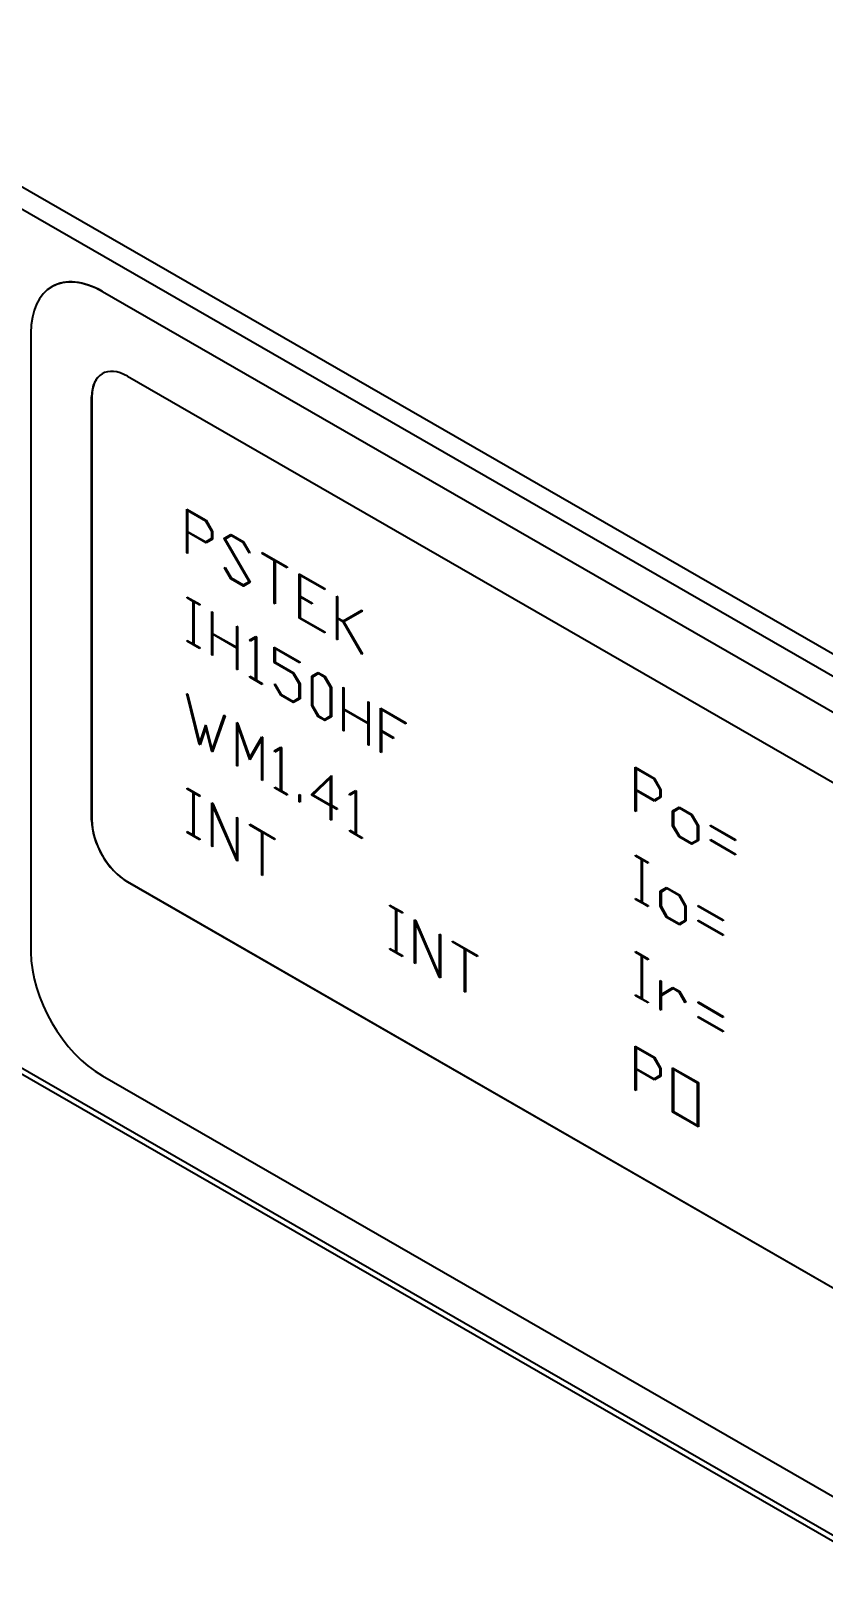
# Model space of a CAD drawing. Header units: inches. Extents: x 6934 to 18973, y 4254 to 7629.
# Drawn here: x 10740.35 to 10765.48, y 6820.39 to 6869.42 of the extents above; entities that cross this region are included whole.
import ezdxf

# ---------------------------------------------------------------- set-up
doc = ezdxf.new("R2010")
doc.units = ezdxf.units.IN
doc.header["$MEASUREMENT"] = 0
doc.layers.add('POWER SUPPLY CASE OUTLINE$0$가시적인 것(ISO)', color=3, linetype='Continuous', lineweight=40, true_color=0x00ff00)
doc.layers.add('POWER SUPPLY CASE OUTLINE$0$가시적인 좁은 것(ISO)', color=3, linetype='Continuous', lineweight=35, true_color=0x00ff00)

msp = doc.modelspace()

# ---------------------------------------------------------------- linework, layer by layer
at = {"layer": 'POWER SUPPLY CASE OUTLINE$0$가시적인 것(ISO)'}
for p, q in [((10691.474, 6892.456), (10908.697, 6767.365)), ((10907.342, 6767.427), (10692.269, 6891.28)), ((10781.124, 6812.706), (10691.474, 6864.332)), ((10692.269, 6864.072), (10780.877, 6813.046)), ((10741.018, 6861.317), (10741.012, 6861.314)), ((10791.312, 6833.111), (10742.609, 6861.157)), ((10742.615, 6861.16), (10791.317, 6833.114)), ((10740.346, 6859.844), (10740.346, 6840.223)), ((10743.401, 6858.477), (10776.776, 6839.258)), ((10742.27, 6844.413), (10742.27, 6857.821)), ((10742.275, 6857.824), (10742.275, 6844.416)), ((10745.284, 6854.265), (10745.896, 6853.912)), ((10745.284, 6852.876), (10745.284, 6854.265)), ((10745.29, 6852.879), (10745.29, 6854.261)), ((10745.317, 6854.222), (10745.311, 6854.219)), ((10745.886, 6853.888), (10745.311, 6854.219)), ((10745.311, 6854.219), (10745.311, 6853.562)), ((10745.892, 6853.891), (10745.317, 6854.222)), ((10745.892, 6853.891), (10745.886, 6853.888)), ((10746.076, 6853.559), (10745.886, 6853.888)), ((10746.082, 6853.562), (10745.892, 6853.891)), ((10745.896, 6853.912), (10746.102, 6853.555)), ((10745.311, 6853.562), (10745.886, 6853.231)), ((10745.317, 6853.535), (10745.311, 6853.532)), ((10745.311, 6853.532), (10745.311, 6852.861)), ((10745.896, 6853.195), (10745.311, 6853.532)), ((10745.902, 6853.199), (10745.317, 6853.535)), ((10745.886, 6853.231), (10746.076, 6853.341)), ((10745.892, 6853.234), (10745.886, 6853.231)), ((10745.892, 6853.234), (10746.082, 6853.345)), ((10746.102, 6853.315), (10745.896, 6853.195)), ((10746.082, 6853.562), (10746.076, 6853.559)), ((10746.076, 6853.341), (10746.076, 6853.559)), ((10746.082, 6853.345), (10746.076, 6853.341)), ((10746.082, 6853.345), (10746.082, 6853.562)), ((10746.102, 6853.555), (10746.102, 6853.315)), ((10746.467, 6853.339), (10746.678, 6853.462)), ((10746.473, 6853.343), (10746.467, 6853.339)), ((10747.259, 6851.968), (10746.467, 6853.339)), ((10746.473, 6853.343), (10746.678, 6853.462)), ((10747.265, 6851.971), (10746.473, 6853.343)), ((10746.688, 6853.426), (10746.504, 6853.318)), ((10746.504, 6853.318), (10747.295, 6851.947)), ((10746.678, 6853.462), (10747.084, 6853.228)), ((10746.694, 6853.429), (10746.688, 6853.426)), ((10747.074, 6853.204), (10746.688, 6853.426)), ((10747.08, 6853.207), (10746.694, 6853.429)), ((10747.08, 6853.207), (10747.074, 6853.204)), ((10747.267, 6852.867), (10747.074, 6853.204)), ((10747.273, 6852.871), (10747.08, 6853.207)), ((10747.084, 6853.228), (10747.286, 6852.879)), ((10745.29, 6852.879), (10745.284, 6852.876)), ((10745.311, 6852.861), (10745.284, 6852.876)), ((10745.311, 6852.867), (10745.29, 6852.879)), ((10747.286, 6852.879), (10747.267, 6852.867)), ((10747.673, 6852.889), (10748.465, 6852.433)), ((10747.673, 6852.859), (10747.673, 6852.889)), ((10747.679, 6852.862), (10747.673, 6852.859)), ((10748.056, 6852.638), (10747.673, 6852.859)), ((10747.679, 6852.862), (10747.679, 6852.886)), ((10748.062, 6852.642), (10747.679, 6852.862)), ((10748.062, 6852.642), (10748.056, 6852.638)), ((10748.056, 6851.28), (10748.056, 6852.638)), ((10748.062, 6851.283), (10748.062, 6852.642)), ((10748.088, 6852.627), (10748.082, 6852.623)), ((10748.465, 6852.403), (10748.082, 6852.623)), ((10748.082, 6852.623), (10748.082, 6851.265)), ((10748.465, 6852.409), (10748.088, 6852.627)), ((10746.475, 6852.409), (10746.495, 6852.419)), ((10746.678, 6852.059), (10746.475, 6852.409)), ((10746.684, 6852.063), (10746.481, 6852.412)), ((10746.495, 6852.419), (10746.688, 6852.084)), ((10748.465, 6852.433), (10748.465, 6852.403)), ((10748.848, 6852.212), (10749.653, 6851.749)), ((10748.848, 6850.81), (10748.848, 6852.212)), ((10748.854, 6850.813), (10748.854, 6852.209)), ((10748.881, 6852.17), (10748.875, 6852.167)), ((10748.875, 6852.167), (10748.875, 6851.51)), ((10749.653, 6851.719), (10748.875, 6852.167)), ((10749.653, 6851.725), (10748.881, 6852.17)), ((10746.684, 6852.063), (10746.678, 6852.059)), ((10747.084, 6851.826), (10746.678, 6852.059)), ((10747.09, 6851.829), (10746.684, 6852.063)), ((10746.688, 6852.084), (10747.074, 6851.862)), ((10747.074, 6851.862), (10747.259, 6851.968)), ((10747.295, 6851.947), (10747.084, 6851.826)), ((10747.09, 6851.829), (10747.084, 6851.826)), ((10747.265, 6851.971), (10747.259, 6851.968)), ((10749.653, 6851.749), (10749.653, 6851.719)), ((10745.297, 6851.451), (10745.297, 6851.481)), ((10745.297, 6851.481), (10745.693, 6851.253)), ((10745.303, 6851.454), (10745.297, 6851.451)), ((10745.482, 6851.344), (10745.297, 6851.451)), ((10745.303, 6851.454), (10745.303, 6851.478)), ((10745.488, 6851.347), (10745.303, 6851.454)), ((10745.488, 6851.347), (10745.482, 6851.344)), ((10745.482, 6850.002), (10745.482, 6851.344)), ((10745.488, 6850.005), (10745.488, 6851.347)), ((10745.514, 6851.333), (10745.508, 6851.329)), ((10745.693, 6851.223), (10745.508, 6851.329)), ((10745.508, 6851.329), (10745.508, 6849.987)), ((10745.693, 6851.229), (10745.514, 6851.333)), ((10745.693, 6851.253), (10745.693, 6851.223)), ((10748.062, 6851.283), (10748.056, 6851.28)), ((10748.082, 6851.265), (10748.056, 6851.28)), ((10748.082, 6851.271), (10748.062, 6851.283)), ((10748.875, 6851.51), (10749.257, 6851.29)), ((10748.881, 6851.483), (10748.875, 6851.48)), ((10748.875, 6851.48), (10748.875, 6850.824)), ((10749.257, 6851.26), (10748.875, 6851.48)), ((10749.257, 6851.267), (10748.881, 6851.483)), ((10749.257, 6851.29), (10749.257, 6851.26)), ((10750.036, 6850.14), (10750.036, 6851.512)), ((10750.036, 6851.512), (10750.063, 6851.496)), ((10750.042, 6850.143), (10750.042, 6851.509)), ((10750.063, 6851.496), (10750.063, 6850.826)), ((10746.076, 6849.644), (10746.076, 6851.017)), ((10746.076, 6851.017), (10746.103, 6851.002)), ((10746.082, 6849.647), (10746.082, 6851.014)), ((10746.103, 6851.002), (10746.103, 6850.33)), ((10748.854, 6850.813), (10748.848, 6850.81)), ((10749.653, 6850.346), (10748.848, 6850.81)), ((10749.653, 6850.353), (10748.854, 6850.813)), ((10748.875, 6850.824), (10749.653, 6850.376)), ((10750.063, 6850.826), (10750.242, 6850.723)), ((10750.069, 6850.799), (10750.063, 6850.796)), ((10750.242, 6850.693), (10750.063, 6850.796)), ((10750.063, 6850.796), (10750.063, 6850.124)), ((10750.248, 6850.696), (10750.069, 6850.799)), ((10750.242, 6850.723), (10750.831, 6851.066)), ((10750.248, 6850.726), (10750.242, 6850.723)), ((10750.248, 6850.696), (10750.242, 6850.693)), ((10750.831, 6849.672), (10750.242, 6850.693)), ((10750.248, 6850.726), (10750.831, 6851.066)), ((10750.837, 6849.675), (10750.248, 6850.696)), ((10750.85, 6851.033), (10750.265, 6850.695)), ((10750.265, 6850.695), (10750.85, 6849.683)), ((10750.831, 6851.066), (10750.85, 6851.033)), ((10746.103, 6850.33), (10746.868, 6849.889)), ((10746.109, 6850.303), (10746.103, 6850.3)), ((10746.868, 6849.859), (10746.103, 6850.3)), ((10746.103, 6850.3), (10746.103, 6849.628)), ((10746.874, 6849.863), (10746.109, 6850.303)), ((10746.868, 6849.889), (10746.868, 6850.561)), ((10746.868, 6850.561), (10746.894, 6850.546)), ((10746.874, 6849.893), (10746.874, 6850.558)), ((10746.894, 6850.546), (10746.894, 6849.173)), ((10747.267, 6850.114), (10747.47, 6850.23)), ((10747.462, 6850.183), (10747.287, 6850.079)), ((10747.468, 6850.187), (10747.462, 6850.183)), ((10747.462, 6848.862), (10747.462, 6850.183)), ((10747.468, 6848.865), (10747.468, 6850.187)), ((10747.47, 6850.23), (10747.488, 6850.219)), ((10747.488, 6850.219), (10747.488, 6848.847)), ((10749.653, 6850.376), (10749.653, 6850.346)), ((10745.297, 6850.078), (10745.297, 6850.108)), ((10745.297, 6850.108), (10745.482, 6850.002)), ((10745.303, 6850.082), (10745.297, 6850.078)), ((10745.693, 6849.85), (10745.297, 6850.078)), ((10745.303, 6850.082), (10745.303, 6850.105)), ((10745.693, 6849.857), (10745.303, 6850.082)), ((10745.488, 6850.005), (10745.482, 6850.002)), ((10745.508, 6849.987), (10745.693, 6849.88)), ((10745.693, 6849.88), (10745.693, 6849.85)), ((10746.874, 6849.893), (10746.868, 6849.889)), ((10746.874, 6849.863), (10746.868, 6849.859)), ((10746.868, 6849.188), (10746.868, 6849.859)), ((10746.874, 6849.191), (10746.874, 6849.863)), ((10747.287, 6850.079), (10747.267, 6850.114)), ((10747.293, 6850.083), (10747.273, 6850.117)), ((10748.056, 6849.892), (10748.861, 6849.429)), ((10748.056, 6849.404), (10748.056, 6849.892)), ((10748.062, 6849.407), (10748.062, 6849.889)), ((10748.089, 6849.85), (10748.083, 6849.846)), ((10748.861, 6849.398), (10748.083, 6849.846)), ((10748.083, 6849.846), (10748.083, 6849.419)), ((10748.861, 6849.405), (10748.089, 6849.85)), ((10750.042, 6850.143), (10750.036, 6850.14)), ((10750.063, 6850.124), (10750.036, 6850.14)), ((10750.063, 6850.131), (10750.042, 6850.143)), ((10750.85, 6849.683), (10750.831, 6849.672)), ((10746.082, 6849.647), (10746.076, 6849.644)), ((10746.103, 6849.628), (10746.076, 6849.644)), ((10746.103, 6849.635), (10746.082, 6849.647)), ((10746.874, 6849.191), (10746.868, 6849.188)), ((10746.894, 6849.173), (10746.868, 6849.188)), ((10746.894, 6849.179), (10746.874, 6849.191)), ((10748.062, 6849.407), (10748.056, 6849.404)), ((10748.658, 6849.058), (10748.056, 6849.404)), ((10748.664, 6849.061), (10748.062, 6849.407)), ((10748.083, 6849.419), (10748.668, 6849.082)), ((10748.861, 6849.429), (10748.861, 6849.398)), ((10747.277, 6848.938), (10747.277, 6848.968)), ((10747.277, 6848.968), (10747.462, 6848.862)), ((10747.283, 6848.942), (10747.277, 6848.938)), ((10747.673, 6848.71), (10747.277, 6848.938)), ((10747.283, 6848.942), (10747.283, 6848.965)), ((10747.673, 6848.717), (10747.283, 6848.942)), ((10747.468, 6848.865), (10747.462, 6848.862)), ((10747.488, 6848.847), (10747.673, 6848.74)), ((10747.673, 6848.74), (10747.673, 6848.71)), ((10748.059, 6848.72), (10748.079, 6848.731)), ((10748.262, 6848.371), (10748.059, 6848.72)), ((10748.268, 6848.374), (10748.065, 6848.723)), ((10748.079, 6848.731), (10748.272, 6848.395)), ((10748.664, 6849.061), (10748.658, 6849.058)), ((10748.848, 6848.73), (10748.658, 6849.058)), ((10748.854, 6848.733), (10748.664, 6849.061)), ((10748.668, 6849.082), (10748.874, 6848.725)), ((10748.854, 6848.733), (10748.848, 6848.73)), ((10748.848, 6848.282), (10748.848, 6848.73)), ((10748.854, 6848.285), (10748.854, 6848.733)), ((10748.874, 6848.725), (10748.874, 6848.256)), ((10749.244, 6848.97), (10749.45, 6849.089)), ((10749.25, 6848.973), (10749.244, 6848.97)), ((10749.244, 6848.043), (10749.244, 6848.97)), ((10749.25, 6848.973), (10749.45, 6849.089)), ((10749.25, 6848.046), (10749.25, 6848.973)), ((10749.46, 6849.054), (10749.271, 6848.943)), ((10749.271, 6848.943), (10749.271, 6848.039)), ((10749.45, 6849.089), (10749.658, 6848.97)), ((10749.466, 6849.057), (10749.46, 6849.054)), ((10749.648, 6848.945), (10749.46, 6849.054)), ((10749.654, 6848.949), (10749.466, 6849.057)), ((10749.654, 6848.949), (10749.648, 6848.945)), ((10749.838, 6848.616), (10749.648, 6848.945)), ((10749.844, 6848.62), (10749.654, 6848.949)), ((10749.658, 6848.97), (10749.864, 6848.613)), ((10745.68, 6846.818), (10745.284, 6848.412)), ((10745.284, 6848.412), (10745.311, 6848.408)), ((10745.686, 6846.821), (10745.291, 6848.411)), ((10745.311, 6848.408), (10745.693, 6846.859)), ((10748.268, 6848.374), (10748.262, 6848.371)), ((10748.668, 6848.137), (10748.262, 6848.371)), ((10748.674, 6848.141), (10748.268, 6848.374)), ((10748.272, 6848.395), (10748.658, 6848.173)), ((10748.658, 6848.173), (10748.848, 6848.282)), ((10748.874, 6848.256), (10748.668, 6848.137)), ((10748.854, 6848.285), (10748.848, 6848.282)), ((10749.844, 6848.62), (10749.838, 6848.616)), ((10749.838, 6847.712), (10749.838, 6848.616)), ((10749.844, 6847.715), (10749.844, 6848.62)), ((10749.864, 6848.613), (10749.864, 6847.686)), ((10750.234, 6848.623), (10750.261, 6848.607)), ((10750.234, 6847.249), (10750.234, 6848.623)), ((10750.24, 6847.253), (10750.24, 6848.62)), ((10750.261, 6848.607), (10750.261, 6847.936)), ((10746.089, 6846.631), (10746.471, 6847.74)), ((10746.095, 6846.634), (10746.475, 6847.737)), ((10746.498, 6847.713), (10746.102, 6846.575)), ((10746.471, 6847.74), (10746.498, 6847.713)), ((10748.674, 6848.141), (10748.668, 6848.137)), ((10749.25, 6848.046), (10749.244, 6848.043)), ((10749.45, 6847.687), (10749.244, 6848.043)), ((10749.456, 6847.69), (10749.25, 6848.046)), ((10749.271, 6848.039), (10749.46, 6847.711)), ((10749.46, 6847.711), (10749.648, 6847.603)), ((10749.648, 6847.603), (10749.838, 6847.712)), ((10749.844, 6847.715), (10749.838, 6847.712)), ((10750.261, 6847.936), (10751.026, 6847.495)), ((10750.267, 6847.909), (10750.261, 6847.906)), ((10750.261, 6847.906), (10750.261, 6847.234)), ((10751.026, 6847.465), (10750.261, 6847.906)), ((10751.032, 6847.468), (10750.267, 6847.909)), ((10751.026, 6848.167), (10751.052, 6848.152)), ((10751.026, 6847.495), (10751.026, 6848.167)), ((10751.032, 6847.498), (10751.032, 6848.164)), ((10751.052, 6848.152), (10751.052, 6846.778)), ((10751.422, 6846.565), (10751.422, 6847.954)), ((10751.422, 6847.954), (10752.227, 6847.49)), ((10751.428, 6846.569), (10751.428, 6847.951)), ((10751.455, 6847.912), (10751.449, 6847.908)), ((10752.227, 6847.46), (10751.449, 6847.908)), ((10751.449, 6847.908), (10751.449, 6847.252)), ((10752.227, 6847.467), (10751.455, 6847.912)), ((10745.693, 6846.859), (10745.89, 6847.431)), ((10745.699, 6846.862), (10745.892, 6847.423)), ((10745.89, 6847.335), (10745.707, 6846.802)), ((10745.89, 6847.431), (10746.089, 6846.631)), ((10745.896, 6847.338), (10745.89, 6847.335)), ((10746.075, 6846.59), (10745.89, 6847.335)), ((10746.081, 6846.594), (10745.896, 6847.338)), ((10746.868, 6846.134), (10746.868, 6847.507)), ((10746.868, 6847.507), (10746.896, 6847.491)), ((10746.874, 6846.137), (10746.874, 6847.504)), ((10746.901, 6847.429), (10746.895, 6847.426)), ((10747.277, 6846.321), (10746.895, 6847.426)), ((10746.895, 6847.426), (10746.895, 6846.118)), ((10746.896, 6847.491), (10747.277, 6846.391)), ((10747.282, 6846.329), (10746.901, 6847.429)), ((10749.456, 6847.69), (10749.45, 6847.687)), ((10749.658, 6847.567), (10749.45, 6847.687)), ((10749.664, 6847.57), (10749.456, 6847.69)), ((10749.864, 6847.686), (10749.658, 6847.567)), ((10749.664, 6847.57), (10749.658, 6847.567)), ((10750.24, 6847.253), (10750.234, 6847.249)), ((10750.261, 6847.234), (10750.234, 6847.249)), ((10750.261, 6847.24), (10750.24, 6847.253)), ((10751.032, 6847.498), (10751.026, 6847.495)), ((10751.032, 6847.468), (10751.026, 6847.465)), ((10751.026, 6846.793), (10751.026, 6847.465)), ((10751.032, 6846.797), (10751.032, 6847.468)), ((10751.449, 6847.252), (10751.831, 6847.032)), ((10751.455, 6847.225), (10751.449, 6847.222)), ((10751.831, 6847.002), (10751.449, 6847.222)), ((10751.449, 6847.222), (10751.449, 6846.55)), ((10751.831, 6847.008), (10751.455, 6847.225)), ((10752.227, 6847.49), (10752.227, 6847.46)), ((10745.686, 6846.821), (10745.68, 6846.818)), ((10745.707, 6846.802), (10745.68, 6846.818)), ((10745.709, 6846.808), (10745.686, 6846.821)), ((10745.699, 6846.862), (10745.693, 6846.859)), ((10747.277, 6846.391), (10747.658, 6847.052)), ((10747.66, 6846.985), (10747.277, 6846.321)), ((10747.283, 6846.394), (10747.661, 6847.051)), ((10747.658, 6847.052), (10747.686, 6847.036)), ((10747.666, 6846.989), (10747.66, 6846.985)), ((10747.66, 6845.678), (10747.66, 6846.985)), ((10747.666, 6845.681), (10747.666, 6846.989)), ((10747.686, 6847.036), (10747.686, 6845.663)), ((10748.059, 6846.604), (10748.262, 6846.72)), ((10748.262, 6846.72), (10748.28, 6846.709)), ((10751.032, 6846.797), (10751.026, 6846.793)), ((10751.052, 6846.778), (10751.026, 6846.793)), ((10751.052, 6846.785), (10751.032, 6846.797)), ((10751.831, 6847.032), (10751.831, 6847.002)), ((10746.081, 6846.594), (10746.075, 6846.59)), ((10746.102, 6846.575), (10746.075, 6846.59)), ((10746.104, 6846.58), (10746.081, 6846.594)), ((10746.095, 6846.634), (10746.089, 6846.631)), ((10747.283, 6846.394), (10747.277, 6846.391)), ((10748.079, 6846.569), (10748.059, 6846.604)), ((10748.085, 6846.573), (10748.065, 6846.607)), ((10748.254, 6846.673), (10748.079, 6846.569)), ((10748.26, 6846.677), (10748.254, 6846.673)), ((10748.254, 6845.352), (10748.254, 6846.673)), ((10748.26, 6845.355), (10748.26, 6846.677)), ((10748.28, 6846.709), (10748.28, 6845.337)), ((10751.428, 6846.569), (10751.422, 6846.565)), ((10751.449, 6846.55), (10751.422, 6846.565)), ((10751.449, 6846.556), (10751.428, 6846.569)), ((10746.874, 6846.137), (10746.868, 6846.134)), ((10746.895, 6846.118), (10746.868, 6846.134)), ((10746.895, 6846.125), (10746.874, 6846.137)), ((10749.231, 6845.216), (10749.864, 6845.827)), ((10749.237, 6845.219), (10749.864, 6845.825)), ((10749.838, 6845.751), (10749.284, 6845.215)), ((10749.844, 6845.754), (10749.838, 6845.751)), ((10749.838, 6844.896), (10749.838, 6845.751)), ((10749.844, 6844.9), (10749.844, 6845.754)), ((10749.864, 6845.827), (10749.864, 6844.881)), ((10759.491, 6846.084), (10760.103, 6845.731)), ((10759.491, 6844.695), (10759.491, 6846.084)), ((10759.496, 6844.699), (10759.496, 6846.081)), ((10759.523, 6846.041), (10759.518, 6846.038)), ((10760.093, 6845.707), (10759.518, 6846.038)), ((10759.518, 6846.038), (10759.518, 6845.381)), ((10760.098, 6845.71), (10759.523, 6846.041)), ((10745.297, 6845.389), (10745.297, 6845.419)), ((10745.297, 6845.419), (10745.693, 6845.191)), ((10745.303, 6845.392), (10745.297, 6845.389)), ((10745.482, 6845.283), (10745.297, 6845.389)), ((10745.303, 6845.392), (10745.303, 6845.416)), ((10745.488, 6845.286), (10745.303, 6845.392)), ((10745.488, 6845.286), (10745.482, 6845.283)), ((10745.482, 6843.94), (10745.482, 6845.283)), ((10745.488, 6843.944), (10745.488, 6845.286)), ((10745.514, 6845.271), (10745.508, 6845.268)), ((10745.693, 6845.161), (10745.508, 6845.268)), ((10745.508, 6845.268), (10745.508, 6843.925)), ((10745.693, 6845.168), (10745.514, 6845.271)), ((10747.666, 6845.681), (10747.66, 6845.678)), ((10747.686, 6845.663), (10747.66, 6845.678)), ((10747.686, 6845.669), (10747.666, 6845.681)), ((10748.069, 6845.428), (10748.069, 6845.458)), ((10748.069, 6845.458), (10748.254, 6845.352)), ((10748.075, 6845.432), (10748.069, 6845.428)), ((10748.465, 6845.2), (10748.069, 6845.428)), ((10748.075, 6845.432), (10748.075, 6845.455)), ((10748.465, 6845.207), (10748.075, 6845.432)), ((10748.26, 6845.355), (10748.254, 6845.352)), ((10748.28, 6845.337), (10748.465, 6845.23)), ((10750.435, 6845.236), (10750.638, 6845.351)), ((10750.63, 6845.305), (10750.455, 6845.201)), ((10750.636, 6845.308), (10750.63, 6845.305)), ((10750.63, 6843.984), (10750.63, 6845.305)), ((10750.636, 6843.987), (10750.636, 6845.308)), ((10750.638, 6845.351), (10750.656, 6845.341)), ((10750.656, 6845.341), (10750.656, 6843.969)), ((10759.518, 6845.381), (10760.093, 6845.05)), ((10759.523, 6845.355), (10759.518, 6845.351)), ((10759.518, 6845.351), (10759.518, 6844.68)), ((10760.103, 6845.015), (10759.518, 6845.351)), ((10760.108, 6845.018), (10759.523, 6845.355)), ((10760.098, 6845.71), (10760.093, 6845.707)), ((10760.283, 6845.378), (10760.093, 6845.707)), ((10760.288, 6845.381), (10760.098, 6845.71)), ((10760.103, 6845.731), (10760.309, 6845.375)), ((10760.288, 6845.381), (10760.283, 6845.378)), ((10760.283, 6845.161), (10760.283, 6845.378)), ((10760.288, 6845.164), (10760.288, 6845.381)), ((10760.309, 6845.375), (10760.309, 6845.134)), ((10745.693, 6845.191), (10745.693, 6845.161)), ((10746.076, 6843.582), (10746.076, 6844.955)), ((10746.076, 6844.955), (10746.105, 6844.939)), ((10746.082, 6843.585), (10746.082, 6844.951)), ((10746.109, 6844.894), (10746.103, 6844.89)), ((10746.866, 6843.127), (10746.103, 6844.89)), ((10746.103, 6844.89), (10746.103, 6843.567)), ((10746.105, 6844.939), (10746.868, 6843.177)), ((10746.872, 6843.131), (10746.109, 6844.894)), ((10748.465, 6845.23), (10748.465, 6845.2)), ((10748.848, 6844.994), (10748.848, 6845.223)), ((10748.848, 6845.223), (10748.875, 6845.207)), ((10748.854, 6844.997), (10748.848, 6844.994)), ((10748.875, 6844.978), (10748.848, 6844.994)), ((10748.854, 6844.997), (10748.854, 6845.219)), ((10748.875, 6844.985), (10748.854, 6844.997)), ((10748.875, 6845.207), (10748.875, 6844.978)), ((10749.237, 6845.219), (10749.231, 6845.216)), ((10749.838, 6844.866), (10749.231, 6845.216)), ((10749.844, 6844.87), (10749.237, 6845.219)), ((10749.284, 6845.215), (10749.838, 6844.896)), ((10749.844, 6844.9), (10749.838, 6844.896)), ((10749.844, 6844.87), (10749.838, 6844.866)), ((10749.838, 6844.424), (10749.838, 6844.866)), ((10749.844, 6844.427), (10749.844, 6844.87)), ((10749.864, 6844.881), (10750.049, 6844.775)), ((10749.87, 6844.855), (10749.864, 6844.851)), ((10750.049, 6844.745), (10749.864, 6844.851)), ((10749.864, 6844.851), (10749.864, 6844.409)), ((10750.049, 6844.751), (10749.87, 6844.855)), ((10750.049, 6844.775), (10750.049, 6844.745)), ((10750.455, 6845.201), (10750.435, 6845.236)), ((10750.461, 6845.205), (10750.441, 6845.239)), ((10760.093, 6845.05), (10760.283, 6845.161)), ((10760.098, 6845.054), (10760.093, 6845.05)), ((10760.098, 6845.054), (10760.288, 6845.164)), ((10760.309, 6845.134), (10760.103, 6845.015)), ((10760.288, 6845.164), (10760.283, 6845.161)), ((10760.679, 6844.704), (10760.885, 6844.823)), ((10760.684, 6844.707), (10760.885, 6844.823)), ((10760.895, 6844.787), (10760.706, 6844.677)), ((10760.885, 6844.823), (10761.291, 6844.589)), ((10760.9, 6844.791), (10760.895, 6844.787)), ((10761.281, 6844.565), (10760.895, 6844.787)), ((10761.286, 6844.568), (10760.9, 6844.791)), ((10746.868, 6843.177), (10746.868, 6844.5)), ((10746.868, 6844.5), (10746.894, 6844.485)), ((10746.874, 6843.18), (10746.874, 6844.496)), ((10746.894, 6844.485), (10746.894, 6843.111)), ((10747.277, 6844.279), (10748.069, 6843.823)), ((10747.277, 6844.249), (10747.277, 6844.279)), ((10747.283, 6844.252), (10747.283, 6844.276)), ((10749.844, 6844.427), (10749.838, 6844.424)), ((10749.864, 6844.409), (10749.838, 6844.424)), ((10749.864, 6844.415), (10749.844, 6844.427)), ((10759.496, 6844.699), (10759.491, 6844.695)), ((10759.518, 6844.68), (10759.491, 6844.695)), ((10759.518, 6844.686), (10759.496, 6844.699)), ((10760.684, 6844.707), (10760.679, 6844.704)), ((10760.679, 6844.234), (10760.679, 6844.704)), ((10760.684, 6844.238), (10760.684, 6844.707)), ((10760.706, 6844.677), (10760.706, 6844.23)), ((10761.286, 6844.568), (10761.281, 6844.565)), ((10761.471, 6844.236), (10761.281, 6844.565)), ((10761.476, 6844.239), (10761.286, 6844.568)), ((10761.291, 6844.589), (10761.497, 6844.233)), ((10745.297, 6844.017), (10745.297, 6844.047)), ((10745.297, 6844.047), (10745.482, 6843.94)), ((10745.303, 6844.02), (10745.297, 6844.017)), ((10745.693, 6843.789), (10745.297, 6844.017)), ((10745.303, 6844.02), (10745.303, 6844.044)), ((10745.693, 6843.795), (10745.303, 6844.02)), ((10745.488, 6843.944), (10745.482, 6843.94)), ((10745.508, 6843.925), (10745.693, 6843.819)), ((10745.693, 6843.819), (10745.693, 6843.789)), ((10747.283, 6844.252), (10747.277, 6844.249)), ((10747.66, 6844.029), (10747.277, 6844.249)), ((10747.666, 6844.032), (10747.283, 6844.252)), ((10747.666, 6844.032), (10747.66, 6844.029)), ((10747.66, 6842.67), (10747.66, 6844.029)), ((10747.666, 6842.673), (10747.666, 6844.032)), ((10747.692, 6844.017), (10747.686, 6844.014)), ((10748.069, 6843.793), (10747.686, 6844.014)), ((10747.686, 6844.014), (10747.686, 6842.655)), ((10748.069, 6843.8), (10747.692, 6844.017)), ((10748.069, 6843.823), (10748.069, 6843.793)), ((10750.445, 6844.06), (10750.445, 6844.09)), ((10750.445, 6844.09), (10750.63, 6843.984)), ((10750.451, 6844.063), (10750.445, 6844.06)), ((10750.841, 6843.832), (10750.445, 6844.06)), ((10750.451, 6844.063), (10750.451, 6844.087)), ((10750.841, 6843.839), (10750.451, 6844.063)), ((10750.636, 6843.987), (10750.63, 6843.984)), ((10750.656, 6843.969), (10750.841, 6843.862)), ((10750.841, 6843.862), (10750.841, 6843.832)), ((10760.684, 6844.238), (10760.679, 6844.234)), ((10760.885, 6843.879), (10760.679, 6844.234)), ((10760.89, 6843.882), (10760.684, 6844.238)), ((10760.706, 6844.23), (10760.895, 6843.903)), ((10760.89, 6843.882), (10760.885, 6843.879)), ((10761.291, 6843.645), (10760.885, 6843.879)), ((10761.296, 6843.648), (10760.89, 6843.882)), ((10760.895, 6843.903), (10761.281, 6843.681)), ((10761.281, 6843.681), (10761.471, 6843.79)), ((10761.476, 6844.239), (10761.471, 6844.236)), ((10761.471, 6843.79), (10761.471, 6844.236)), ((10761.476, 6843.793), (10761.471, 6843.79)), ((10761.476, 6843.793), (10761.476, 6844.239)), ((10761.497, 6844.233), (10761.497, 6843.763)), ((10761.88, 6844.25), (10762.671, 6843.794)), ((10761.88, 6844.219), (10761.88, 6844.25)), ((10761.885, 6844.222), (10761.88, 6844.219)), ((10762.671, 6843.763), (10761.88, 6844.219)), ((10761.88, 6843.762), (10761.88, 6843.792)), ((10761.88, 6843.792), (10762.671, 6843.336)), ((10761.885, 6844.222), (10761.885, 6844.247)), ((10762.671, 6843.77), (10761.885, 6844.222)), ((10761.885, 6843.766), (10761.885, 6843.789)), ((10762.671, 6843.794), (10762.671, 6843.763)), ((10746.082, 6843.585), (10746.076, 6843.582)), ((10746.103, 6843.567), (10746.076, 6843.582)), ((10746.103, 6843.573), (10746.082, 6843.585)), ((10759.504, 6843.27), (10759.504, 6843.3)), ((10759.504, 6843.3), (10759.9, 6843.072)), ((10759.509, 6843.273), (10759.509, 6843.297)), ((10761.497, 6843.763), (10761.291, 6843.645)), ((10761.296, 6843.648), (10761.291, 6843.645)), ((10761.885, 6843.766), (10761.88, 6843.762)), ((10762.671, 6843.306), (10761.88, 6843.762)), ((10762.671, 6843.313), (10761.885, 6843.766)), ((10762.671, 6843.336), (10762.671, 6843.306)), ((10746.872, 6843.131), (10746.866, 6843.127)), ((10746.894, 6843.111), (10746.866, 6843.127)), ((10746.874, 6843.18), (10746.868, 6843.177)), ((10746.894, 6843.118), (10746.872, 6843.131)), ((10759.509, 6843.273), (10759.504, 6843.27)), ((10759.689, 6843.163), (10759.504, 6843.27)), ((10759.694, 6843.167), (10759.509, 6843.273)), ((10759.694, 6843.167), (10759.689, 6843.163)), ((10759.689, 6841.821), (10759.689, 6843.163)), ((10759.694, 6841.824), (10759.694, 6843.167)), ((10759.72, 6843.152), (10759.715, 6843.148)), ((10759.9, 6843.042), (10759.715, 6843.148)), ((10759.715, 6843.148), (10759.715, 6841.806)), ((10759.9, 6843.048), (10759.72, 6843.152)), ((10759.9, 6843.072), (10759.9, 6843.042)), ((10776.776, 6823.234), (10743.401, 6842.453)), ((10743.407, 6842.457), (10776.782, 6823.237)), ((10747.666, 6842.673), (10747.66, 6842.67)), ((10747.686, 6842.655), (10747.66, 6842.67)), ((10747.686, 6842.662), (10747.666, 6842.673)), ((10759.504, 6841.898), (10759.504, 6841.928)), ((10759.504, 6841.928), (10759.689, 6841.821)), ((10759.509, 6841.901), (10759.504, 6841.898)), ((10759.9, 6841.67), (10759.504, 6841.898)), ((10759.509, 6841.901), (10759.509, 6841.924)), ((10759.9, 6841.676), (10759.509, 6841.901)), ((10759.694, 6841.824), (10759.689, 6841.821)), ((10760.283, 6842.155), (10760.489, 6842.275)), ((10760.288, 6842.159), (10760.283, 6842.155)), ((10760.283, 6841.686), (10760.283, 6842.155)), ((10760.288, 6842.159), (10760.489, 6842.275)), ((10760.288, 6841.689), (10760.288, 6842.159)), ((10760.499, 6842.239), (10760.31, 6842.128)), ((10760.31, 6842.128), (10760.31, 6841.682)), ((10760.489, 6842.275), (10760.895, 6842.041)), ((10760.504, 6842.242), (10760.499, 6842.239)), ((10760.885, 6842.017), (10760.499, 6842.239)), ((10760.89, 6842.02), (10760.504, 6842.242)), ((10760.89, 6842.02), (10760.885, 6842.017)), ((10761.075, 6841.688), (10760.885, 6842.017)), ((10761.08, 6841.691), (10760.89, 6842.02)), ((10760.895, 6842.041), (10761.101, 6841.684)), ((10751.722, 6841.72), (10752.118, 6841.492)), ((10751.722, 6841.69), (10751.722, 6841.72)), ((10751.728, 6841.693), (10751.722, 6841.69)), ((10751.907, 6841.583), (10751.722, 6841.69)), ((10751.728, 6841.693), (10751.728, 6841.716)), ((10751.913, 6841.586), (10751.728, 6841.693)), ((10751.913, 6841.586), (10751.907, 6841.583)), ((10751.907, 6840.241), (10751.907, 6841.583)), ((10751.913, 6840.244), (10751.913, 6841.586)), ((10751.939, 6841.571), (10751.933, 6841.568)), ((10751.933, 6841.568), (10751.933, 6840.226)), ((10752.118, 6841.462), (10751.933, 6841.568)), ((10752.118, 6841.468), (10751.939, 6841.571)), ((10752.118, 6841.492), (10752.118, 6841.462)), ((10759.715, 6841.806), (10759.9, 6841.7)), ((10759.9, 6841.7), (10759.9, 6841.67)), ((10760.288, 6841.689), (10760.283, 6841.686)), ((10760.489, 6841.33), (10760.283, 6841.686)), ((10760.494, 6841.334), (10760.288, 6841.689)), ((10760.31, 6841.682), (10760.499, 6841.355)), ((10760.494, 6841.334), (10760.489, 6841.33)), ((10760.895, 6841.097), (10760.489, 6841.33)), ((10760.9, 6841.1), (10760.494, 6841.334)), ((10760.499, 6841.355), (10760.885, 6841.132)), ((10761.08, 6841.691), (10761.075, 6841.688)), ((10761.075, 6841.242), (10761.075, 6841.688)), ((10761.08, 6841.245), (10761.08, 6841.691)), ((10761.101, 6841.684), (10761.101, 6841.215)), ((10761.484, 6841.702), (10762.276, 6841.246)), ((10761.484, 6841.671), (10761.484, 6841.702)), ((10761.489, 6841.674), (10761.484, 6841.671)), ((10762.276, 6841.215), (10761.484, 6841.671)), ((10761.489, 6841.674), (10761.489, 6841.699)), ((10762.276, 6841.221), (10761.489, 6841.674)), ((10752.501, 6839.883), (10752.501, 6841.255)), ((10752.501, 6841.255), (10752.53, 6841.239)), ((10752.507, 6839.886), (10752.507, 6841.252)), ((10752.534, 6841.194), (10752.528, 6841.191)), ((10753.291, 6839.428), (10752.528, 6841.191)), ((10752.528, 6841.191), (10752.528, 6839.867)), ((10752.53, 6841.239), (10753.293, 6839.477)), ((10753.297, 6839.431), (10752.534, 6841.194)), ((10760.885, 6841.132), (10761.075, 6841.242)), ((10761.101, 6841.215), (10760.895, 6841.097)), ((10760.9, 6841.1), (10760.895, 6841.097)), ((10761.08, 6841.245), (10761.075, 6841.242)), ((10761.484, 6841.214), (10761.484, 6841.244)), ((10761.484, 6841.244), (10762.276, 6840.788)), ((10761.489, 6841.217), (10761.484, 6841.214)), ((10762.276, 6840.758), (10761.484, 6841.214)), ((10761.489, 6841.217), (10761.489, 6841.241)), ((10762.276, 6840.765), (10761.489, 6841.217)), ((10762.276, 6841.246), (10762.276, 6841.215)), ((10751.722, 6840.347), (10751.907, 6840.241)), ((10751.722, 6840.317), (10751.722, 6840.347)), ((10753.293, 6839.477), (10753.293, 6840.8)), ((10753.293, 6840.8), (10753.319, 6840.785)), ((10753.299, 6839.481), (10753.299, 6840.797)), ((10753.319, 6840.785), (10753.319, 6839.412)), ((10753.702, 6840.549), (10753.702, 6840.579)), ((10753.702, 6840.579), (10754.494, 6840.123)), ((10753.708, 6840.553), (10753.702, 6840.549)), ((10754.085, 6840.329), (10753.702, 6840.549)), ((10753.708, 6840.553), (10753.708, 6840.576)), ((10754.091, 6840.332), (10753.708, 6840.553)), ((10762.276, 6840.788), (10762.276, 6840.758)), ((10751.728, 6840.32), (10751.722, 6840.317)), ((10752.118, 6840.089), (10751.722, 6840.317)), ((10751.728, 6840.32), (10751.728, 6840.344)), ((10752.118, 6840.096), (10751.728, 6840.32)), ((10751.913, 6840.244), (10751.907, 6840.241)), ((10751.933, 6840.226), (10752.118, 6840.119)), ((10752.118, 6840.119), (10752.118, 6840.089)), ((10752.507, 6839.886), (10752.501, 6839.883)), ((10752.528, 6839.867), (10752.501, 6839.883)), ((10752.528, 6839.874), (10752.507, 6839.886)), ((10754.091, 6840.332), (10754.085, 6840.329)), ((10754.085, 6838.97), (10754.085, 6840.329)), ((10754.091, 6838.974), (10754.091, 6840.332)), ((10754.117, 6840.317), (10754.111, 6840.314)), ((10754.111, 6840.314), (10754.111, 6838.955)), ((10754.494, 6840.093), (10754.111, 6840.314)), ((10754.494, 6840.1), (10754.117, 6840.317)), ((10754.494, 6840.123), (10754.494, 6840.093)), ((10759.504, 6840.216), (10759.504, 6840.246)), ((10759.504, 6840.246), (10759.9, 6840.018)), ((10759.509, 6840.219), (10759.504, 6840.216)), ((10759.689, 6840.11), (10759.504, 6840.216)), ((10759.509, 6840.219), (10759.509, 6840.243)), ((10759.694, 6840.113), (10759.509, 6840.219)), ((10759.694, 6840.113), (10759.689, 6840.11)), ((10759.689, 6838.767), (10759.689, 6840.11)), ((10759.694, 6838.771), (10759.694, 6840.113)), ((10759.72, 6840.098), (10759.715, 6840.095)), ((10759.9, 6839.988), (10759.715, 6840.095)), ((10759.715, 6840.095), (10759.715, 6838.752)), ((10759.9, 6839.995), (10759.72, 6840.098)), ((10759.9, 6840.018), (10759.9, 6839.988)), ((10753.297, 6839.431), (10753.291, 6839.428)), ((10753.319, 6839.412), (10753.291, 6839.428)), ((10753.299, 6839.481), (10753.293, 6839.477)), ((10753.319, 6839.418), (10753.297, 6839.431)), ((10754.091, 6838.974), (10754.085, 6838.97)), ((10754.111, 6838.955), (10754.085, 6838.97)), ((10754.111, 6838.962), (10754.091, 6838.974)), ((10759.504, 6838.844), (10759.504, 6838.874)), ((10759.504, 6838.874), (10759.689, 6838.767)), ((10760.283, 6839.324), (10760.31, 6839.308)), ((10760.283, 6838.409), (10760.283, 6839.324)), ((10760.288, 6838.412), (10760.288, 6839.32)), ((10760.31, 6839.308), (10760.31, 6838.887)), ((10760.31, 6838.887), (10760.687, 6839.107)), ((10760.697, 6839.07), (10760.31, 6838.846)), ((10760.315, 6838.89), (10760.31, 6838.887)), ((10760.315, 6838.89), (10760.687, 6839.107)), ((10760.687, 6839.107), (10760.895, 6838.987)), ((10760.702, 6839.073), (10760.697, 6839.07)), ((10760.885, 6838.962), (10760.697, 6839.07)), ((10760.89, 6838.965), (10760.702, 6839.073)), ((10760.89, 6838.965), (10760.885, 6838.962)), ((10761.078, 6838.626), (10760.885, 6838.962)), ((10761.083, 6838.63), (10760.89, 6838.965)), ((10760.895, 6838.987), (10761.097, 6838.639)), ((10759.509, 6838.847), (10759.504, 6838.844)), ((10759.9, 6838.616), (10759.504, 6838.844)), ((10759.509, 6838.847), (10759.509, 6838.871)), ((10759.9, 6838.622), (10759.509, 6838.847)), ((10759.694, 6838.771), (10759.689, 6838.767)), ((10759.715, 6838.752), (10759.9, 6838.646)), ((10759.9, 6838.646), (10759.9, 6838.616)), ((10760.288, 6838.412), (10760.283, 6838.409)), ((10760.31, 6838.393), (10760.283, 6838.409)), ((10760.31, 6838.4), (10760.288, 6838.412)), ((10760.31, 6838.846), (10760.31, 6838.393)), ((10761.097, 6838.639), (10761.078, 6838.626)), ((10761.484, 6838.617), (10761.484, 6838.648)), ((10761.484, 6838.648), (10762.276, 6838.192)), ((10761.489, 6838.62), (10761.484, 6838.617)), ((10762.276, 6838.161), (10761.484, 6838.617)), ((10761.489, 6838.62), (10761.489, 6838.645)), ((10762.276, 6838.167), (10761.489, 6838.62)), ((10761.484, 6838.19), (10762.276, 6837.734)), ((10761.484, 6838.16), (10761.484, 6838.19)), ((10761.489, 6838.164), (10761.484, 6838.16)), ((10762.276, 6837.704), (10761.484, 6838.16)), ((10761.489, 6838.164), (10761.489, 6838.187)), ((10762.276, 6837.711), (10761.489, 6838.164)), ((10762.276, 6838.192), (10762.276, 6838.161)), ((10762.276, 6837.734), (10762.276, 6837.704)), ((10759.491, 6835.857), (10759.491, 6837.246)), ((10759.491, 6837.246), (10760.103, 6836.894)), ((10759.496, 6835.861), (10759.496, 6837.243)), ((10759.523, 6837.204), (10759.518, 6837.2)), ((10759.518, 6837.2), (10759.518, 6836.544)), ((10760.093, 6836.869), (10759.518, 6837.2)), ((10760.098, 6836.873), (10759.523, 6837.204)), ((10759.518, 6836.544), (10760.093, 6836.213)), ((10759.523, 6836.517), (10759.518, 6836.514)), ((10760.103, 6836.177), (10759.518, 6836.514)), ((10759.518, 6836.514), (10759.518, 6835.842)), ((10760.108, 6836.18), (10759.523, 6836.517)), ((10760.098, 6836.873), (10760.093, 6836.869)), ((10760.283, 6836.54), (10760.093, 6836.869)), ((10760.288, 6836.543), (10760.098, 6836.873)), ((10760.103, 6836.894), (10760.309, 6836.537)), ((10760.288, 6836.543), (10760.283, 6836.54)), ((10760.283, 6836.323), (10760.283, 6836.54)), ((10760.288, 6836.326), (10760.288, 6836.543)), ((10760.309, 6836.537), (10760.309, 6836.296)), ((10760.679, 6835.159), (10760.679, 6836.562)), ((10760.679, 6836.562), (10761.497, 6836.091)), ((10760.684, 6835.163), (10760.684, 6836.559)), ((10760.711, 6836.52), (10760.706, 6836.516)), ((10760.706, 6836.516), (10760.706, 6835.174)), ((10761.471, 6836.076), (10760.706, 6836.516)), ((10761.476, 6836.079), (10760.711, 6836.52)), ((10742.609, 6836.304), (10778.706, 6815.516)), ((10760.093, 6836.213), (10760.283, 6836.323)), ((10760.098, 6836.216), (10760.093, 6836.213)), ((10760.098, 6836.216), (10760.288, 6836.326)), ((10760.309, 6836.296), (10760.103, 6836.177)), ((10760.288, 6836.326), (10760.283, 6836.323)), ((10761.476, 6836.079), (10761.471, 6836.076)), ((10761.471, 6834.733), (10761.471, 6836.076)), ((10761.476, 6834.737), (10761.476, 6836.079)), ((10761.497, 6836.091), (10761.497, 6834.688)), ((10759.496, 6835.861), (10759.491, 6835.857)), ((10759.518, 6835.842), (10759.491, 6835.857)), ((10759.518, 6835.848), (10759.496, 6835.861)), ((10760.684, 6835.163), (10760.679, 6835.159)), ((10761.497, 6834.688), (10760.679, 6835.159)), ((10761.497, 6834.695), (10760.684, 6835.163)), ((10760.706, 6835.174), (10761.471, 6834.733)), ((10761.476, 6834.737), (10761.471, 6834.733))]:
    msp.add_line(p, q, dxfattribs=at)
for centre, major_axis, start_param, end_param in [((10742.609, 6858.541), (-1.597, 2.773), 5.499721, 7.070517), ((10742.615, 6858.544), (-1.597, 2.773), 5.499721, 6.283185), ((10743.401, 6857.169), (-0.798, 1.387), 5.499721, 7.070517), ((10743.407, 6857.172), (-0.798, 1.387), 0.003529, 0.787332), ((10743.401, 6843.761), (-0.798, 1.387), 0.787332, 2.358128), ((10743.407, 6843.765), (0.798, -1.387), 3.928925, 5.499721), ((10742.609, 6838.92), (1.597, -2.773), 3.928925, 5.499721)]:
    msp.add_ellipse(centre, major_axis=major_axis, ratio=0.578093, start_param=start_param, end_param=end_param, dxfattribs=at)
at = {"layer": 'POWER SUPPLY CASE OUTLINE$0$가시적인 좁은 것(ISO)'}
for p, q in [((10742.615, 6861.16), (10742.609, 6861.157)), ((10742.275, 6857.824), (10742.27, 6857.821)), ((10742.275, 6844.416), (10742.27, 6844.413)), ((10743.407, 6842.457), (10743.401, 6842.453))]:
    msp.add_line(p, q, dxfattribs=at)

doc.saveas('drawing.dxf')
